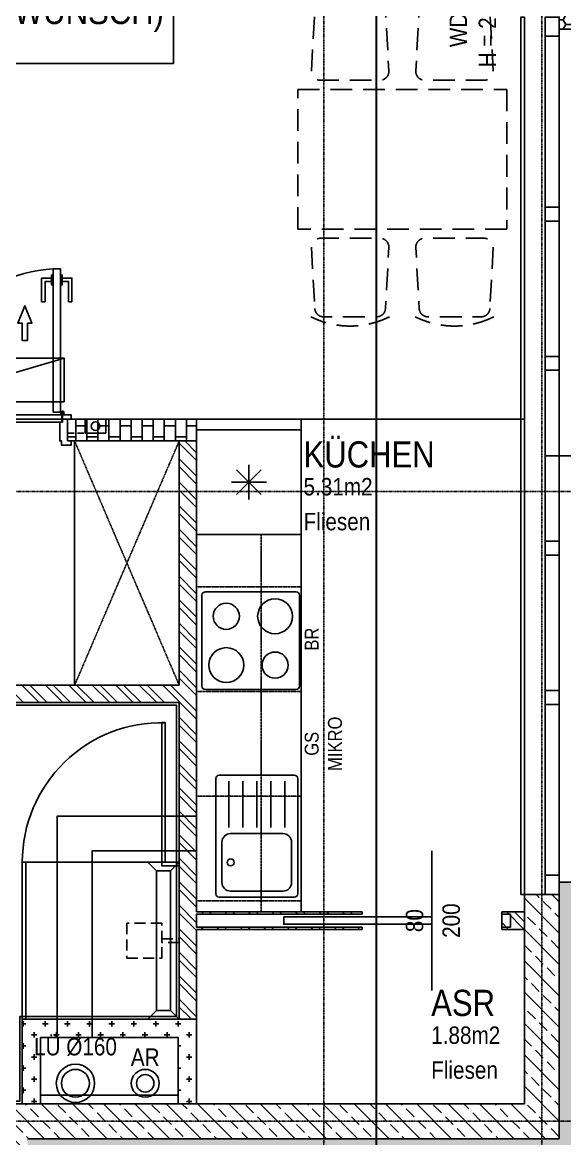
# Model space of a CAD drawing. Header units: millimetres. Extents: x -89828 to -25315, y -35442 to 69272.
# Drawn here: x -31825 to -28713, y 119 to 6519 of the extents above; entities that cross this region are included whole.
import ezdxf
from ezdxf.enums import TextEntityAlignment as Align

# ---------------------------------------------------------------- set-up
doc = ezdxf.new("R2010")
doc.units = ezdxf.units.MM
doc.linetypes.add('HIDDEN2', pattern=[0.1875, 0.125, -0.0625])
doc.linetypes.add('STRICHPUNKT', pattern=[1, 0.5, -0.25, 0, -0.25])
for name, color, linetype in [('00_HLP---------M0', 6, 'Continuous'), ('00_HLP-G00-L04-M0', 6, 'Continuous'), ('01-ANS-G00-L04-M0', 8, 'Continuous'), ('01-BFL-G00-L04-M0', 10, 'Continuous'), ('01-TXT---------M0', 1, 'Continuous'), ('01-TXT---------PP', 1, 'Continuous'), ('01-TXT-G00-L04-M0', 1, 'Continuous'), ('02-ANS-G00-L04-M0', 8, 'Continuous'), ('02-AXO-G00-L04-M0', 8, 'STRICHPUNKT'), ('02-DIM-G00-L04-ACHSEN', 8, 'Continuous'), ('02-FIL-G00-L04-LILA', 223, 'Continuous'), ('02-FIL-G00-L04-ORANGE', 40, 'Continuous'), ('02-FIL-G00-L04-STB', 8, 'Continuous'), ('02-FLI-G00-L04-M0', 141, 'Continuous'), ('02-HID-G00-L04-M0', 8, 'HIDDEN2'), ('02-TWA-G00-L04-M0', 4, 'Continuous'), ('02-WDA-G00-L04-M0', 8, 'Continuous'), ('02-ZWA---------M0', 2, 'Continuous'), ('02-ZWA-G00-L04-M0', 2, 'Continuous'), ('03-ANS-G00-L04-M0', 8, 'Continuous'), ('03-HID-G00-L04-M0', 8, 'HIDDEN2'), ('03-SYM-G00-L04-M0', 8, 'Continuous'), ('04-STO-G00-L04-M0', 1, 'Continuous'), ('04-SYM-G00-L04-EP', 8, 'Continuous'), ('04-TXT---------EP', 8, 'Continuous'), ('04-TXT-G00-L04-M0', 8, 'Continuous'), ('05-STO--------M0', 1, 'Continuous'), ('05-SYM---------M0', 8, 'Continuous'), ('05-SYM--------M0', 8, 'Continuous'), ('05-SYM-G00-L04-M0', 8, 'Continuous'), ('05-TXT--------M0', 8, 'Continuous'), ('05-TXT-G00-L04-M0', 8, 'Continuous'), ('07-SAN---------M0', 8, 'Continuous'), ('07-SAN-G00-L04-KLIMA', 8, 'Continuous'), ('07-SAN-G00-L04-Küche', 8, 'Continuous'), ('07-SAN-G00-L04-M0', 8, 'Continuous'), ('07-SYM-G00-L04-M0', 8, 'STRICHPUNKT'), ('07_MOB-G00-L04-M0', 6, 'HIDDEN2'), ('09-VER-G00-L04-GRUNDSTÜCKSGRENZE', 161, 'Continuous')]:
    doc.layers.add(name, color=color, linetype=linetype)
doc.styles.add('ARIAL', font='arial.ttf', dxfattribs={"width": 0.85})
doc.dimstyles.new('pp chromy&schneider', dxfattribs={"dimscale": 0.005, "dimtxt": 25, "dimasz": 10, "dimexe": 0, "dimexo": 0, "dimgap": 5, "dimtad": 1, "dimdec": 1, "dimlfac": 100, "dimrnd": 0.1, "dimzin": 9, "dimdsep": 46, "dimtxsty": 'ARIAL', "dimblk": 'c&s kote', "dimcen": 0, "dimse1": 1, "dimse2": 1, "dimclrd": 8, "dimclrt": 8, "dimadec": 0, "dimazin": 0, "dimtfac": 0.75, "dimtdec": 1, "dimtix": 1, "dimtmove": 2, "dimatfit": 0, "dimldrblk": 'NONE', "dimfxl": 1, "dimtolj": 1, "dimlwd": -1, "dimarcsym": 0})
pattern_1 = [(135, (-114957.16, -39290.58), (-67.35192, -67.35192), []), (135, (-114957.16, -39245.68), (-67.35192, -67.35192), [])]

# ---------------------------------------------------------------- blocks, each defined once
blk = doc.blocks.new('05-TXT')
at = {"layer": '05-TXT--------M0'}
blk.add_line((-0.4, 0), (0.4, 0), dxfattribs=at)
at = {"layer": '05-TXT--------M0', "color": 8, "style": 'ARIAL', "width": 0.85}
blk.add_attdef('BREITE', text='', height=0.1, dxfattribs=at).set_placement((0, 0.05), align=Align.CENTER)
blk.add_attdef('HÖHE', text='', height=0.1, rotation=360, dxfattribs=at).set_placement((0, -0.06), align=Align.TOP_CENTER)
blk = doc.blocks.new('04-TXT')
blk.add_line((0, 0), (0.9529, 0))
at = {"layer": '04-TXT---------EP', "color": 8, "style": 'ARIAL', "width": 0.85}
blk.add_attdef('WIDTH', text='', height=0.1, dxfattribs=at).set_placement((0.6322, 0.05), align=Align.CENTER)
blk.add_attdef('HEIGHT', text='', height=0.1, dxfattribs=at).set_placement((0.6322, -0.05), align=Align.TOP_CENTER)
blk = doc.blocks.new('01-SQM')
at = {"layer": '01-TXT---------M0', "color": 1, "style": 'ARIAL', "width": 0.85}
blk.add_attdef('ROOM', (0, 0), '', height=0.15, dxfattribs=at)
blk.add_attdef('AREA', text='', height=0.1, dxfattribs=at).set_placement((0, -0.06), align=Align.TOP_LEFT)
at = {"layer": '01-TXT---------PP', "color": 1, "style": 'ARIAL', "width": 0.85}
blk.add_attdef('NR', text='', height=0.15, dxfattribs=at).set_placement((-0.1173, 0), align=Align.RIGHT)
blk.add_attdef('FLOOR', text='', height=0.1, dxfattribs=at).set_placement((0, -0.26), align=Align.TOP_LEFT)
blk = doc.blocks.new('SCHIEBETÜR-80')
at = {"layer": '02-ZWA---------M0'}
for points in [[(-0.4, 0.0375), (-1.35, 0.0375), (-1.35, -0.0375), (-0.4, -0.0375)], [(-0.4, 0.05), (-0.4, 0.0375)], [(0.4, 0.05), (0.4, -0.05)], [(-0.4, -0.0375), (-0.4, -0.05)]]:
    blk.add_lwpolyline(points, dxfattribs=at)
blk.add_lwpolyline([(0.4, 0.0375), (0.45, 0.0375), (0.45, -0.0375), (0.4, -0.0375)], close=True, dxfattribs=at)
at = {"layer": '05-SYM---------M0'}
blk.add_lwpolyline([(-0.85, 0.021), (-0.85, -0.021), (0, -0.021), (0, 0.021)], close=True, dxfattribs=at)
blk = doc.blocks.new('03-rar')
blk.add_circle((0, 0), 0.05)
at = {"layer": '01-TXT---------M0', "color": 8, "style": 'ARIAL', "width": 0.85}
blk.add_attdef('RR', text='', height=0.1, dxfattribs=at).set_placement((0, 0.1), align=Align.CENTER)
blk = doc.blocks.new('07-Dusche')
for p, q in [((0, 0.9), (0, 0)), ((0.9, 0.9), (0, 0.9)), ((0.9, 0), (0.9, 0.9)), ((0, 0), (0.9, 0))]:
    blk.add_line(p, q)
for points in [[(0, 0.9), (0.9, 0.9), (0.9, 0.88), (0, 0.88)], [(0.05, 0.13), (0, 0.18)], [(0.9, 0.18), (0.85, 0.13)], [(0.9, 0), (0.9, 0.1), (0.88, 0.1), (0.88, 0)], [(0.9, 0.1), (1.7, 0.1), (1.7, 0.08), (0.9, 0.08)], [(0.05, 0.05), (0, 0)], [(0.9, 0), (0.85, 0.05)]]:
    blk.add_lwpolyline(points)
at = {"linetype": 'HIDDEN2', "ltscale": 0.5}
for points in [[(0.35, 0.1), (0.55, 0.1), (0.55, 0.3), (0.35, 0.3)], [(0.44, 0), (0.44, 0.1), (0.46, 0.1), (0.46, 0)]]:
    blk.add_lwpolyline(points, close=True, dxfattribs=at)
blk.add_lwpolyline([(0.85, 0.05), (0.85, 0.13), (0.05, 0.13), (0.05, 0.05), (0.85, 0.05)], close=True)
blk.add_arc((0.9, 0.1), 0.8, 358.56746, 90)
blk = doc.blocks.new('möbel_tisch')
at = {"flags": 128}
for points in [[(0.0979, 0.856, -0.39805), (0.1479, 0.9032), (0.4533, 0.9032, -0.39805), (0.5032, 0.856), (0.5226, 0.506, -0.430564), (0.4727, 0.4532), (0.1284, 0.4532, -0.430564), (0.0785, 0.506)], [(1.1021, 0.856, 0.39805), (1.0521, 0.9032), (0.7467, 0.9032, 0.39805), (0.6968, 0.856), (0.6774, 0.506, 0.430564), (0.7273, 0.4532), (1.0716, 0.4532, 0.430564), (1.1215, 0.506)], [(0.0979, -0.856, 0.39805), (0.1479, -0.9032), (0.4533, -0.9032, 0.39805), (0.5032, -0.856), (0.5226, -0.506, 0.430564), (0.4727, -0.4532), (0.1284, -0.4532, 0.430564), (0.0785, -0.506)], [(1.1021, -0.856, -0.39805), (1.0521, -0.9032), (0.7467, -0.9032, -0.39805), (0.6968, -0.856), (0.6774, -0.506, -0.430564), (0.7273, -0.4532), (1.0716, -0.4532, -0.430564), (1.1215, -0.506)]]:
    blk.add_lwpolyline(points, format="xyb", close=True, dxfattribs=at)
blk.add_lwpolyline([(1.2, 0.4), (0, 0.4), (0, -0.4), (1.2, -0.4)], close=True)
for centre, start, end in [((0.3006, 0.4532), 63.43495, 116.56505), ((0.8994, 0.4532), 63.43495, 116.56505), ((0.3006, -0.4532), 243.43495, 296.56505), ((0.8994, -0.4532), 243.43495, 296.56505)]:
    blk.add_arc(centre, 0.5031, start, end)
blk = doc.blocks.new('TÜR-80_12-5er-WAND')
at = {"layer": '00_HLP---------M0'}
blk.add_lwpolyline([(-0.025, 0.4115), (-0.025, -0.4115), (-0.025, -0.4115), (0.017, -0.4115), (0.017, 0.4115)], close=True, dxfattribs=at)
for points in [[(0.017, 0.4), (0.017, -0.4)], [(-0.035, -0.3575), (-0.091, -0.3575), (-0.091, -0.2225)], [(-0.071, -0.2225), (-0.091, -0.2225)], [(-0.035, -0.3375), (-0.071, -0.3375), (-0.071, -0.2225)], [(0.027, -0.3575), (0.083, -0.3575), (0.083, -0.2225)], [(0.027, -0.3375), (0.063, -0.3375), (0.063, -0.2225)], [(0.063, -0.2225), (0.083, -0.2225)], [(-0.025, -0.375), (-0.035, -0.375), (-0.035, -0.32), (-0.025, -0.32)], [(0.017, -0.375), (0.027, -0.375), (0.027, -0.32), (0.017, -0.32)]]:
    blk.add_lwpolyline(points, dxfattribs=at)
at = {"layer": '02-ZWA---------M0'}
for points in [[(0.125, 0.445), (0, 0.445)], [(0.125, -0.445), (0, -0.445)]]:
    blk.add_lwpolyline(points, dxfattribs=at)
at = {"layer": '05-STO--------M0'}
for points in [[(0.125, 0.465), (0.15, 0.465), (0.15, 0.41), (0.125, 0.41), (0.125, 0.4), (0.017, 0.4), (0.017, 0.415), (-0.025, 0.415), (-0.025, 0.465), (0, 0.465)], [(0.125, -0.465), (0.15, -0.465), (0.15, -0.41), (0.125, -0.41), (0.125, -0.4), (0.017, -0.4), (0.017, -0.415), (-0.025, -0.415), (-0.025, -0.465), (0, -0.465)]]:
    blk.add_lwpolyline(points, dxfattribs=at)
at = {"layer": '05-SYM---------M0'}
for points in [[(-0.8085, 0.414), (-0.8085, 0.47), (-0.6735, 0.47)], [(-0.7885, 0.414), (-0.7885, 0.45), (-0.6735, 0.45)], [(-0.6735, 0.45), (-0.6735, 0.47)], [(-0.826, 0.404), (-0.826, 0.414), (-0.771, 0.414), (-0.771, 0.404)], [(-0.826, 0.362), (-0.826, 0.352), (-0.771, 0.352), (-0.771, 0.362)], [(-0.8085, 0.352), (-0.8085, 0.296), (-0.6735, 0.296)], [(-0.7885, 0.352), (-0.7885, 0.316), (-0.6735, 0.316)], [(-0.6735, 0.316), (-0.6735, 0.296)]]:
    blk.add_lwpolyline(points, dxfattribs=at)
at = {"layer": '05-SYM--------M0'}
blk.add_lwpolyline([(-0.0395, 0.404), (-0.8625, 0.404), (-0.8625, 0.404), (-0.8625, 0.362), (-0.0395, 0.362)], close=True, dxfattribs=at)
for points in [[(-0.031, 0.415), (-0.041, 0.415)], [(-0.036, 0.41), (-0.036, 0.42)]]:
    blk.add_lwpolyline(points, dxfattribs=at)
blk.add_circle((-0.036, 0.415), 0.01, dxfattribs=at)
blk.add_arc((-0.036, 0.415), 0.8282, 183.66912, 273.66912, dxfattribs=at)
blk = doc.blocks.new('c&s kote')
at = {"color": 8}
for p, q in [((0, -2), (0, 2)), ((0, 2), (0, -2)), ((-2, 0), (2, 0)), ((2, 0), (-2, 0))]:
    blk.add_line(p, q, dxfattribs=at)
blk.add_circle((0, 0), 0.5, dxfattribs=at)
blk = doc.blocks.new('*D357')
at = {"layer": '02-DIM-G00-L04-ACHSEN', "color": 8, "transparency": 16777216}
blk.add_arc((-28844.5, 20569.4), 378.3, 0.00757, 89.99243, dxfattribs=at)
at = {"layer": 'Defpoints', "color": 0, "transparency": 16777216}
for p in [(-28844.5, 23033.1), (-28517, 20758.5), (-60133.8, 20569.4), (-26444.5, 20569.4), (-28844.5, -11894.3)]:
    blk.add_point(p, dxfattribs=at)
at = {"layer": '02-DIM-G00-L04-ACHSEN', "color": 8, "transparency": 16777216, "xscale": 0.05, "yscale": 0.05, "zscale": 0.05}
for p, rotation in [((-28844.5, 20947.7), 179.9962131424511), ((-28466.3, 20569.4), 270.0037868588788)]:
    blk.add_blockref('c&s kote', p, dxfattribs=dict(at, rotation=rotation))
at = {"layer": '02-DIM-G00-L04-ACHSEN', "color": 8, "transparency": 16777216, "insert": (-28577, 20836.9), "char_height": 0.125, "attachment_point": 5, "rotation": 315, "style": 'ARIAL'}
blk.add_mtext('\\A1;90.00°', dxfattribs=at)
blk = doc.blocks.new('_None')
blk = doc.blocks.new('*D394')
at = {"layer": '02-DIM-G00-L04-ACHSEN', "color": 8, "transparency": 16777216}
blk.add_arc((-57014.5, -8823.9), 946.5, 179.31551, 269.99697, dxfattribs=at)
at = {"layer": 'Defpoints', "color": 0, "transparency": 16777216}
for p in [(-57014.5, 23033.1), (-60057.2, -8787.4), (-26444.5, -9190.8), (-57838, -9290.6), (-57014.5, -11894.3)]:
    blk.add_point(p, dxfattribs=at)
at = {"layer": '02-DIM-G00-L04-ACHSEN', "color": 8, "transparency": 16777216, "xscale": 0.05, "yscale": 0.05, "zscale": 0.05}
for p, rotation in [((-57961, -8812.6), 89.31399696882043), ((-57014.5, -9770.4), 359.9984866771429)]:
    blk.add_blockref('c&s kote', p, dxfattribs=dict(at, rotation=rotation))
at = {"layer": '02-DIM-G00-L04-ACHSEN', "color": 8, "transparency": 16777216, "insert": (-57687.8, -9489.1), "char_height": 0.125, "attachment_point": 5, "rotation": 314.65624, "style": 'ARIAL'}
blk.add_mtext('\\A1;90.69°', dxfattribs=at)
blk = doc.blocks.new('*D395')
at = {"layer": '02-DIM-G00-L04-ACHSEN', "color": 8, "transparency": 16777216}
blk.add_arc((-28844.5, -9162), 916.3, 270.00313, 359.30936, dxfattribs=at)
at = {"layer": 'Defpoints', "color": 0, "transparency": 16777216}
for p in [(-28844.5, 23033.1), (-60057.2, -8787.4), (-26444.5, -9190.8), (-28389.6, -9957.3), (-28844.5, -11894.3)]:
    blk.add_point(p, dxfattribs=at)
at = {"layer": '02-DIM-G00-L04-ACHSEN', "color": 8, "transparency": 16777216, "xscale": 0.05, "yscale": 0.05, "zscale": 0.05}
for p, rotation in [((-27928.3, -9173), 89.31092035926187), ((-28844.5, -10078.2), 180.001563286988)]:
    blk.add_blockref('c&s kote', p, dxfattribs=dict(at, rotation=rotation))
at = {"layer": '02-DIM-G00-L04-ACHSEN', "color": 8, "transparency": 16777216, "insert": (-28200.6, -9813.7), "char_height": 0.125, "attachment_point": 5, "rotation": 44.65624, "style": 'ARIAL'}
blk.add_mtext('\\A1;89.31°', dxfattribs=at)
blk = doc.blocks.new('Kühlschrank')
blk.add_lwpolyline([(-0.3, 0), (0.3, 0), (0.3, -0.6), (-0.3, -0.6)], close=True)
for points in [[(0.0707, -0.2293), (-0.0707, -0.3707)], [(-0.0707, -0.2293), (0.0707, -0.3707)], [(0, -0.2), (0, -0.4)], [(-0.1, -0.3), (0.1, -0.3)]]:
    blk.add_lwpolyline(points)
blk = doc.blocks.new('kochfeld')
blk.add_lwpolyline([(-0.28, -0.55), (-0.28, -0.03, -0.414214), (-0.26, -0.01), (0.26, -0.01, -0.414214), (0.28, -0.03), (0.28, -0.55, -0.414214), (0.26, -0.57), (-0.26, -0.57, -0.414214)], format="xyb", close=True)
for centre, radius in [((0.14, -0.15), 0.1), ((-0.14, -0.15), 0.075), ((-0.14, -0.43), 0.1), ((0.14, -0.43), 0.075)]:
    blk.add_circle(centre, radius)
blk = doc.blocks.new('Spüle')
for points in [[(0.4, -0.02), (-0.26, -0.02, 0.414214), (-0.28, -0.04), (-0.28, -0.47, 0.414214), (-0.26, -0.49), (0.4, -0.49, 0.414214), (0.42, -0.47), (0.42, -0.04, 0.414214)], [(-0.195, -0.055), (0.035, -0.055, -0.414214), (0.085, -0.105), (0.085, -0.405, -0.414214), (0.035, -0.455), (-0.195, -0.455, -0.414214), (-0.245, -0.405), (-0.245, -0.105, -0.414214)]]:
    blk.add_lwpolyline(points, format="xyb", close=True)
for points in [[(0.12, -0.095), (0.385, -0.095)], [(0.12, -0.175), (0.385, -0.175)], [(0.12, -0.255), (0.385, -0.255)], [(0.12, -0.335), (0.385, -0.335)], [(0.12, -0.415), (0.385, -0.415)]]:
    blk.add_lwpolyline(points)
blk.add_circle((-0.08, -0.405), 0.02)
blk = doc.blocks.new('KLIMAGERÄT')
for points in [[(-0.425, 0), (0.425, 0), (0.425, -0.25), (-0.425, -0.25), (-0.425, 0)], [(-0.215, -0.35), (-0.215, -0.45), (-0.24, -0.45), (-0.2, -0.55), (-0.2, -0.55), (-0.16, -0.45), (-0.185, -0.45), (-0.185, -0.35), (-0.215, -0.35)], [(-0.015, -0.35), (-0.015, -0.45), (-0.04, -0.45), (0, -0.55), (0, -0.55), (0.04, -0.45), (0.015, -0.45), (0.015, -0.35), (-0.015, -0.35)], [(0.215, -0.35), (0.215, -0.45), (0.24, -0.45), (0.2, -0.55), (0.2, -0.55), (0.16, -0.45), (0.185, -0.45), (0.185, -0.35), (0.215, -0.35)]]:
    blk.add_lwpolyline(points, close=True)
blk.add_lwpolyline([(-0.425, -0.25), (0.425, 0)])
blk = doc.blocks.new('07_Klimasifon')
at = {"layer": '00_HLP---------M0', "linetype": 'HIDDEN2', "ltscale": 0.3}
blk.add_lwpolyline([(0, -0.1), (0.08, -0.1), (0.08, 0), (0, 0)], close=True, dxfattribs=at)
at = {"layer": '07-SAN---------M0'}
blk.add_lwpolyline([(0, -0.22), (0.08, -0.22), (0.08, -0.1), (0, -0.1)], close=True, dxfattribs=at)
blk.add_circle((0.04, -0.16), 0.025, dxfattribs=at)

msp = doc.modelspace()

# ---------------------------------------------------------------- hatches: boundary and pattern name
at = {"layer": '02-FIL-G00-L04-LILA', "true_color": 0x636466}
h = msp.add_hatch(dxfattribs=at)
h.set_pattern_fill('HONEY', color=251, scale=10, angle=197.04654128, style=0)
h.set_pattern_definition([(180, (42.84, 5709.422), (-47.625, -27.4963), [31.75, -63.5]), (300, (42.84, 5709.422), (47.624994, -27.49631), [31.75, -63.5]), (240, (42.84, 5709.422), (-6e-06, -54.99261), [-63.5, 31.75])])
h.paths.add_polyline_path([(-29594.5294, 8149.4223), (-29594.5294, 7949.4223), (-29524.5294, 7949.4223), (-28744.5294, 7949.4223), (-28744.5294, 6549.4223), (-28744.5294, 6479.4223), (-28544.5294, 6479.4223), (-28544.5294, 8149.4223)])
h = msp.add_hatch(dxfattribs=at)
h.set_pattern_fill('HONEY', color=251, scale=10, angle=107.04654128, style=0)
h.set_pattern_definition([(90, (42.84, 5709.422), (-27.4963, 47.625), [31.75, -63.5]), (210, (42.84, 5709.422), (-27.49631, -47.624994), [31.75, -63.5]), (150, (42.84, 5709.422), (-54.99261, 6e-06), [-63.5, 31.75])])
h.paths.add_polyline_path([(-31794.5294, 119.4223), (-31794.5294, -1070.5777), (-31794.5294, -1140.5777), (-31594.7589, -1140.5777), (-31594.9603, -280.5777), (-31594.9603, -80.5777), (-31394.9603, -80.5777), (-28544.5294, -80.5777), (-28544.5294, 1589.4223), (-28744.5294, 1589.4223), (-28744.5294, 1519.4223), (-28744.5294, 119.4223)])
at = {"layer": '02-FIL-G00-L04-ORANGE', "true_color": 0x636466}
h = msp.add_hatch(dxfattribs=at)
h.set_pattern_fill('BRICK', color=251, scale=10, angle=197.04654128, style=0)
h.set_pattern_definition([(90, (-114957.16, -39290.58), (-63.5, 2e-12), []), (180, (-114957.16, -39290.58), (-3e-12, -127), [63.5, -63.5]), (180, (-114957.16, -39227.08), (-3e-12, -127), [-63.5, 63.5])])
h.paths.add_polyline_path([(-30824.5294, 4244.4223), (-31564.5294, 4244.4223), (-31564.5294, 4119.4223), (-30824.5294, 4119.4223)])
h = msp.add_hatch(dxfattribs=at)
h.set_pattern_fill('ANSI32', color=251, scale=10, angle=197.04654128, style=0)
h.set_pattern_definition(pattern_1)
h.paths.add_polyline_path([(-30824.5294, 4119.4223), (-30924.5294, 4119.4223), (-30924.5294, 2719.4222), (-32304.5294, 2719.4222), (-32304.5294, 2619.4222), (-30924.5294, 2619.4222), (-30924.5294, 809.4222), (-30824.5294, 809.4222), (-30824.5294, 1319.4223), (-29874.5294, 1319.4223), (-29874.5294, 1331.9223), (-30824.5294, 1331.9223), (-30824.5294, 1406.9223), (-29874.5294, 1406.9223), (-29874.5294, 1419.4223), (-30824.5294, 1419.4223)])
h = msp.add_hatch(dxfattribs=at)
h.set_pattern_fill('ANSI32', color=251, scale=10, angle=197.04654128, style=0)
h.set_pattern_definition(pattern_1)
h.paths.add_polyline_path([(-28944.5294, 1419.4223), (-29074.5294, 1419.4223), (-29074.5294, 1319.4223), (-28944.5294, 1319.4223)])
h = msp.add_hatch(dxfattribs=at)
h.set_pattern_fill('CROSS', color=251, scale=10, angle=107.04654128, style=0)
h.set_pattern_definition([(360, (-114957.16, -39290.58), (63.5, 63.5), [31.75, -95.25]), (90, (-114941.286, -39306.45), (-63.5, 63.5), [31.75, -95.25])])
h.paths.add_polyline_path([(-30824.5294, 809.4222), (-31824.5294, 809.4222), (-31824.5294, 319.4223), (-31719.5294, 319.4223), (-31719.5294, 704.4222), (-30929.5294, 704.4222), (-30929.5294, 319.4223), (-30824.5294, 319.4223)])
at = {"layer": '02-FIL-G00-L04-STB', "true_color": 0x636466}
h = msp.add_hatch(dxfattribs=at)
h.set_pattern_fill('ANSI33', color=251, scale=20, angle=197.04654128, style=0)
h.set_pattern_definition([(135, (-114957.16, -39290.58), (-89.80256, -89.80256), []), (135, (-114957.16, -39200.78), (-89.80256, -89.80256), [63.5, -31.75])])
h.paths.add_polyline_path([(-28744.5294, 1519.4223), (-28824.5294, 1519.4223), (-28944.5294, 1519.4223), (-28944.5294, 319.4223), (-34544.5294, 319.4223), (-34544.5294, 2959.4223), (-34744.5294, 2959.4223), (-34744.5294, 2859.4223), (-35234.5294, 2859.4223), (-35234.5294, 2659.4223), (-34744.5294, 2659.4223), (-34744.5294, 319.4223), (-35399.5294, 319.4223), (-35399.5294, 119.4223), (-31994.5294, 119.4223), (-31994.5294, -1070.5777), (-31794.5294, -1070.5777), (-31794.5294, 119.4223), (-28744.5294, 119.4223)])

# ---------------------------------------------------------------- linework, layer by layer
at = {"layer": '00_HLP-G00-L04-M0', "color": 251, "true_color": 0x636466}
for centre, radius in [((-31519.5294, 436.8866), 110), ((-31119.5294, 436.8866), 80)]:
    msp.add_circle(centre, radius, dxfattribs=at)
at = {"layer": '01-ANS-G00-L04-M0', "color": 251, "true_color": 0x636466}
for points in [[(-32454.5294, 4244.4223), (-31564.5294, 4244.4223)], [(-30824.5294, 4244.4223), (-28944.5294, 4244.4223)]]:
    msp.add_lwpolyline(points, dxfattribs=at)
at = {"layer": '01-BFL-G00-L04-M0', "color": 251, "linetype": 'HIDDEN2', "ltscale": 3, "true_color": 0x636466}
msp.add_lwpolyline([(-29494.2214, 54209.7417), (-29604.2077, 39059.9215), (-29791.1835, 21069.9026), (-29794.5334, -9443.9018), (-29787.122, -15508.9929)], dxfattribs=at)
at = {"layer": '01-TXT-G00-L04-M0', "color": 251, "true_color": 0x636466}
msp.add_lwpolyline([(-33487.5964, 6761.8783), (-30957.1609, 6761.8783), (-30957.1609, 6283.4232), (-33487.5964, 6283.4232)], close=True, dxfattribs=at)
at = {"layer": '02-ANS-G00-L04-M0', "color": 251, "true_color": 0x636466}
msp.add_lwpolyline([(-28944.5294, 1519.4223), (-28964.5294, 1519.4223), (-28964.5294, 6549.4223), (-28944.5294, 6549.4223)], dxfattribs=at)
at = {"layer": '02-AXO-G00-L04-M0', "color": 251, "true_color": 0x636466}
for points in [[(-30094.531, 23033.1204), (-30094.531, -11894.3214)], [(-28844.5294, 23033.1204), (-28844.5294, -11894.3214)], [(-60057.1609, 3829.4223), (-26444.5294, 3829.4223)], [(-60057.1609, 219.4223), (-26444.5294, 219.4223)]]:
    msp.add_lwpolyline(points, dxfattribs=at)
at = {"layer": '02-FLI-G00-L04-M0', "color": 251, "true_color": 0x636466}
msp.add_lwpolyline([(-32284.5294, 2604.4223), (-30939.5294, 2604.4223), (-30939.5294, 819.4222), (-31839.5294, 819.4222), (-31839.5294, 334.4223), (-33309.5294, 334.4223), (-33309.5294, 2604.4223), (-33214.5294, 2604.4223)], dxfattribs=at)
at = {"layer": '02-HID-G00-L04-M0', "color": 251, "true_color": 0x636466}
msp.add_lwpolyline([(-28944.5294, 1519.4223), (-28944.5294, 6549.4223)], dxfattribs=at)
at = {"layer": '02-TWA-G00-L04-M0', "color": 251, "true_color": 0x636466}
for p, q in [((-28944.5294, 319.4223), (-28944.5294, 1519.4223)), ((-34544.5294, 319.4223), (-28944.5294, 319.4223))]:
    msp.add_line(p, q, dxfattribs=at)
for points in [[(-28944.5294, 1519.4223), (-28744.5294, 1519.4223)], [(-28744.5294, 1519.4223), (-28744.5294, 119.4223)], [(-31794.5294, 119.4223), (-28744.5294, 119.4223)]]:
    msp.add_lwpolyline(points, dxfattribs=at)
at = {"layer": '02-WDA-G00-L04-M0', "color": 251, "true_color": 0x636466}
for points in [[(-28744.5294, 6479.4223), (-28544.5294, 6479.4223)], [(-28744.5294, 1589.4223), (-28544.5294, 1589.4223)]]:
    msp.add_lwpolyline(points, dxfattribs=at)
at = {"layer": '02-ZWA-G00-L04-M0', "color": 251, "true_color": 0x636466}
for p, q in [((-31564.5294, 4119.4223), (-30824.5294, 4119.4223)), ((-30924.5294, 2719.4222), (-30924.5294, 4119.4223)), ((-30924.5294, 2719.4222), (-32304.5294, 2719.4222)), ((-30924.5294, 2619.4222), (-32304.5294, 2619.4222)), ((-30924.5294, 804.4222), (-30924.5294, 2619.4222)), ((-30824.5294, 319.4222), (-30824.5294, 1319.4223)), ((-31824.5294, 319.4222), (-31824.5294, 804.4222)), ((-31824.5294, 804.4222), (-30824.5294, 804.4222)), ((-30929.5294, 699.4222), (-31719.5294, 699.4222)), ((-31719.5294, 699.4222), (-31719.5294, 319.4222)), ((-30929.5294, 319.4222), (-30929.5294, 699.4222))]:
    msp.add_line(p, q, dxfattribs=at)
for points in [[(-30824.5294, 1419.4223), (-30824.5294, 4244.4223), (-31564.5294, 4244.4223)], [(-30824.5294, 1419.4223), (-29874.5294, 1419.4223)], [(-29074.5294, 1419.4223), (-28944.5294, 1419.4223)], [(-30824.5294, 1319.4223), (-29874.5294, 1319.4223)], [(-29074.5294, 1319.4223), (-28944.5294, 1319.4223)]]:
    msp.add_lwpolyline(points, dxfattribs=at)
at = {"layer": '03-ANS-G00-L04-M0', "color": 251, "true_color": 0x636466}
msp.add_lwpolyline([(-31424.5294, 1769.1965), (-31424.5294, 1769.1965), (-31424.5294, 699.4222), (-31624.5294, 699.4222), (-31624.5294, 1969.1965), (-30824.5294, 1969.1965), (-30824.5294, 1769.1965), (-31424.5294, 1769.1965)], dxfattribs=at)
msp.add_lwpolyline([(-31719.5294, 699.4222), (-31719.5294, 319.4222), (-30929.5294, 319.4222), (-30929.5294, 699.4222)], close=True, dxfattribs=at)
at = {"layer": '03-HID-G00-L04-M0', "color": 251, "true_color": 0x636466}
msp.add_lwpolyline([(-31719.5294, 369.4222), (-31719.5294, 699.4222), (-30929.5294, 699.4222), (-30929.5294, 369.4222)], close=True, dxfattribs=at)
at = {"layer": '04-STO-G00-L04-M0', "color": 251, "true_color": 0x636466}
for points in [[(-28744.5294, 6439.4223), (-28744.5294, 6549.4223), (-28824.5294, 6549.4223), (-28824.5294, 6439.4223)], [(-28744.5294, 5459.4223), (-28824.5294, 5459.4223), (-28824.5294, 5379.4223), (-28744.5294, 5379.4223)], [(-28744.5294, 4524.4223), (-28824.5294, 4524.4223), (-28824.5294, 4604.4223), (-28744.5294, 4604.4223)], [(-28744.5294, 3464.4223), (-28824.5294, 3464.4223), (-28824.5294, 3544.4223), (-28744.5294, 3544.4223)], [(-28744.5294, 2609.4223), (-28824.5294, 2609.4223), (-28824.5294, 2689.4223), (-28744.5294, 2689.4223)], [(-28744.5294, 1519.4223), (-28744.5294, 1629.4223), (-28824.5294, 1629.4223), (-28824.5294, 1519.4223)]]:
    msp.add_lwpolyline(points, close=True, dxfattribs=at)
at = {"layer": '04-SYM-G00-L04-EP', "color": 251, "true_color": 0x636466}
for points in [[(-28824.5294, 1629.4223), (-28824.5294, 6439.4223)], [(-28744.5294, 6439.4223), (-28744.5294, 1629.4223)]]:
    msp.add_lwpolyline(points, dxfattribs=at)
at = {"layer": '07-SAN-G00-L04-Küche', "color": 251, "linetype": 'HIDDEN2', "ltscale": 0.5, "true_color": 0x636466}
for points in [[(-30454.5294, 3583.4223), (-30454.5294, 1419.4223)], [(-30824.5294, 3283.4223), (-30224.5294, 3283.4223)], [(-30824.5294, 2683.4223), (-30224.5294, 2683.4223)], [(-30824.5294, 2083.4223), (-30224.5294, 2083.4223)], [(-30824.5294, 1483.4223), (-30224.5294, 1483.4223)]]:
    msp.add_lwpolyline(points, dxfattribs=at)
at = {"layer": '07-SAN-G00-L04-M0', "color": 251, "true_color": 0x636466}
msp.add_lwpolyline([(-30224.5294, 1419.4223), (-30224.5294, 4244.4223), (-30824.5294, 4244.4223)], dxfattribs=at)
at = {"layer": '07_MOB-G00-L04-M0', "color": 251, "true_color": 0x636466}
msp.add_lwpolyline([(-30924.5294, 2719.4222), (-30924.5294, 4119.4223), (-31524.5294, 4119.4223), (-31524.5294, 2719.4222), (-30924.5294, 2719.4222)], close=True, dxfattribs=at)
for points in [[(-30924.5294, 2719.4222), (-31524.5294, 4119.4223)], [(-31524.5294, 2719.4222), (-30924.5294, 4119.4223)]]:
    msp.add_lwpolyline(points, dxfattribs=at)
at = {"layer": '09-VER-G00-L04-GRUNDSTÜCKSGRENZE', "color": 251, "true_color": 0x636466}
msp.add_lwpolyline([(-29794.5334, -9443.9018), (-40957.6036, -9316.6054), (-57452.7981, -9113.1801), (-57360.3311, 20830.8382), (-84278.385, 20779.7671), (-84408.3801, 20780.4306), (-84325.8559, 36948.1189), (-84316.0948, 38860.4555), (-69322.3224, 38976.651), (-46959.5657, 39032.1927), (-47077.253, 20849.6952), (-46943.0344, 20850.6028), (-29794.5355, 20883.1383)], close=True, dxfattribs=at)

# ---------------------------------------------------------------- block references
at = {"layer": '01-TXT-G00-L04-M0', "color": 251, "true_color": 0x636466, "xscale": 999.9999999999995, "yscale": 999.9999999999995, "zscale": 999.9999999999995}
for p, rotation, values in [((-33357.1609, 6509.4223), 359.9999999949959, {'ROOM': 'TOP 25 (SONDERWUNSCH)', 'AREA': '50.30 m²'}), ((-30211.2425, 3967.253), 359.9999999924947, {'ROOM': 'KÜCHEN', 'AREA': '5.31m2', 'FLOOR': 'Fliesen'}), ((-29479, 822.8926), 359.9999999908271, {'ROOM': 'ASR', 'AREA': '1.88m2', 'FLOOR': 'Fliesen'})]:
    msp.add_blockref('01-SQM', p, dxfattribs=dict(at, rotation=rotation)).add_auto_attribs(values)
at = {"layer": '03-SYM-G00-L04-M0', "color": 251, "true_color": 0x636466}
ref = msp.add_blockref('03-rar', (-31519.5294, 436.8866), dxfattribs=dict(at, xscale=1600.000000325962, yscale=1600.000000313616, zscale=1600.000000298865, rotation=359.9999999999984))
ref.add_attrib('RR', 'LÜ %%C160', dxfattribs={"layer": '01-TXT---------M0', "color": 8, "height": 100, "rotation": 0, "style": 'ARIAL', "width": 0.85}).set_placement((-31519.5294, 596.8866), align=Align.CENTER)
at = {"layer": '03-SYM-G00-L04-M0', "color": 251, "true_color": 0x636466, "xscale": 999.9999999999995, "yscale": 999.9999999999995, "zscale": 999.9999999999995, "rotation": 359.9999999999984}
msp.add_blockref('03-rar', (-31119.5294, 436.8866), dxfattribs=at).add_auto_attribs({'RR': 'AR'})
at = {"layer": '04-TXT-G00-L04-M0', "color": 251, "true_color": 0x636466, "xscale": 999.9999999999995, "yscale": 999.9999999999995, "zscale": 999.9999999999995, "rotation": 359.9999999649804}
msp.add_blockref('04-TXT', (-28824.5294, 4034.4223), dxfattribs=at).add_auto_attribs({'WIDTH': '489', 'HEIGHT': '142'})
at = {"layer": '05-SYM-G00-L04-M0', "color": 251, "true_color": 0x636466, "xscale": 999.9999999999995, "yscale": 999.9999999999995, "zscale": 999.9999999999995}
for name, p, rotation in [('TÜR-80_12-5er-WAND', (-32009.5294, 4244.4223), 270.0000000500243), ('SCHIEBETÜR-80', (-29474.5294, 1369.4223), 359.9999999999984)]:
    msp.add_blockref(name, p, dxfattribs=dict(at, rotation=rotation))
at = {"layer": '05-TXT-G00-L04-M0', "color": 251, "true_color": 0x636466, "xscale": 999.9999999999995, "yscale": 999.9999999999995, "zscale": 999.9999999999995, "rotation": 90.00000002334386}
msp.add_blockref('05-TXT', (-29474.5294, 1369.4223), dxfattribs=at).add_auto_attribs({'BREITE': '80', 'HÖHE': '200'})
at = {"layer": '07-SAN-G00-L04-KLIMA', "color": 251, "true_color": 0x636466, "xscale": 999.9999999999995, "yscale": 999.9999999999995, "zscale": 999.9999999999995}
for name, p, rotation in [('KLIMAGERÄT', (-32009.5294, 4344.4222), 179.9999999908271), ('07_Klimasifon', (-31564.5294, 4164.4223), 89.99999998332326)]:
    msp.add_blockref(name, p, dxfattribs=dict(at, rotation=rotation))
at = {"layer": '07-SAN-G00-L04-Küche', "color": 251, "true_color": 0x636466, "yscale": 999.9999999999995, "zscale": 999.9999999999995}
for name, p, xscale, rotation in [('Kühlschrank', (-30224.5294, 3883.4223), 999.9999999999995, 269.9999999999985), ('kochfeld', (-30224.5294, 2974.4223), -999.9999999999995, 269.999999969983), ('Spüle', (-30224.5294, 1783.4223), -999.9999999999995, 270.0000000233438)]:
    msp.add_blockref(name, p, dxfattribs=dict(at, xscale=xscale, rotation=rotation))
at = {"layer": '07-SAN-G00-L04-M0', "color": 251, "true_color": 0x636466, "xscale": 999.9999999999995, "yscale": 999.9999999999995, "zscale": 999.9999999999995, "rotation": 89.9999999999985}
msp.add_blockref('07-Dusche', (-30924.5294, 804.4222), dxfattribs=at)
at = {"layer": '07_MOB-G00-L04-M0', "color": 251, "true_color": 0x636466, "xscale": -999.9999999999995, "yscale": 999.9999999999995, "zscale": 999.9999999999995, "rotation": 359.9999999458038}
msp.add_blockref('möbel_tisch', (-29044.5294, 5734.4223), dxfattribs=at)

# ---------------------------------------------------------------- texts
at = {"layer": '07-SAN-G00-L04-M0', "color": 251, "true_color": 0x636466, "insert": (-29239.5294, 7089.3993), "char_height": 100, "width": 1538, "attachment_point": 6, "rotation": 90, "style": 'ARIAL'}
msp.add_mtext('WDB DN 150\\PH = 215 ü. FOK', dxfattribs=at)
at = {"layer": '07-SYM-G00-L04-M0', "color": 251, "true_color": 0x636466, "char_height": 80, "width": 545.8, "attachment_point": 2, "style": 'ARIAL'}
for s, insert, rotation in [('BR', (-30204.5294, 2983.4223), 89.99999999), ('GS\\PMIKRO', (-30204.5294, 2383.4223), 90)]:
    msp.add_mtext(s, dxfattribs=dict(at, insert=insert, rotation=rotation))

# ---------------------------------------------------------------- dimensions: what is measured, and where the dimension line sits
at = {"layer": '02-DIM-G00-L04-ACHSEN', "color": 251, "true_color": 0x636466}
for base, line1, line2, picture, middle in [((-28516.9517, 20758.5481), ((-60133.7932, 20569.421), (-26444.5294, 20569.421)), ((-28844.5294, 23033.1204), (-28844.5294, -11894.3214)), '*D357', (-28577.0005, 20836.9499)), ((-57838.0019, -9290.6073), ((-57014.5294, 23033.1204), (-57014.5294, -11894.3214)), ((-60057.1609, -8787.4067), (-26444.5294, -9190.7583)), '*D394', (-57687.7624, -9489.121)), ((-28389.5714, -9957.2984), ((-28844.5294, 23033.1204), (-28844.5294, -11894.3214)), ((-60057.1609, -8787.4067), (-26444.5294, -9190.7583)), '*D395', (-28200.5893, -9813.6721))]:
    dim = msp.add_angular_dim_2l(base=base, line1=line1, line2=line2, dimstyle='pp chromy&schneider', override={"dimzin": 8, "dimadec": 2}, dxfattribs=at)
    dim.commit()
    dim.dimension.update_dxf_attribs({"geometry": picture, "text_midpoint": middle})

doc.saveas('drawing.dxf')
